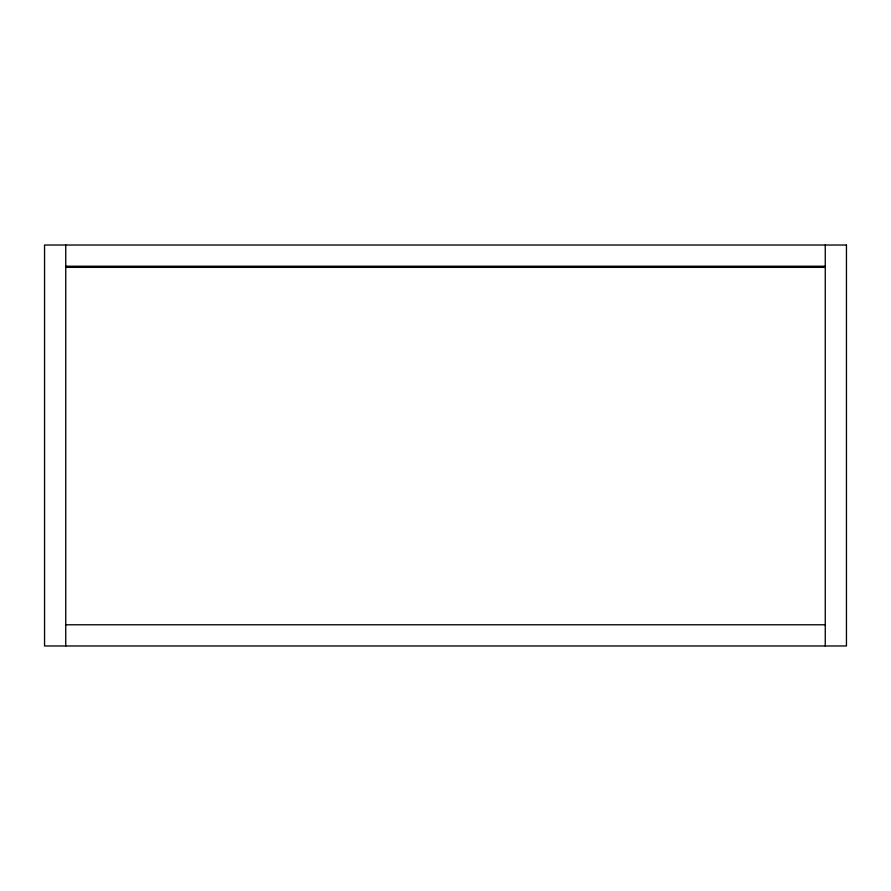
<?xml version="1.0" encoding="UTF-8"?>
<svg xmlns="http://www.w3.org/2000/svg" width="891" height="891" viewBox="0 0 891 891"><rect width="100%" height="100%" fill="white"/><g stroke="black" fill="none" stroke-linecap="round" stroke-linejoin="round"><path stroke-width="1.34" d="M65.745 266.22L825.255 266.22M65.745 267.367L825.255 267.367M65.745 624.78L825.255 624.78M825.255 245.025L825.255 645.975M65.745 245.025L65.745 645.975M846.45 245.025L44.55 245.025L44.55 645.975L846.45 645.975L846.45 245.025"/></g></svg>
